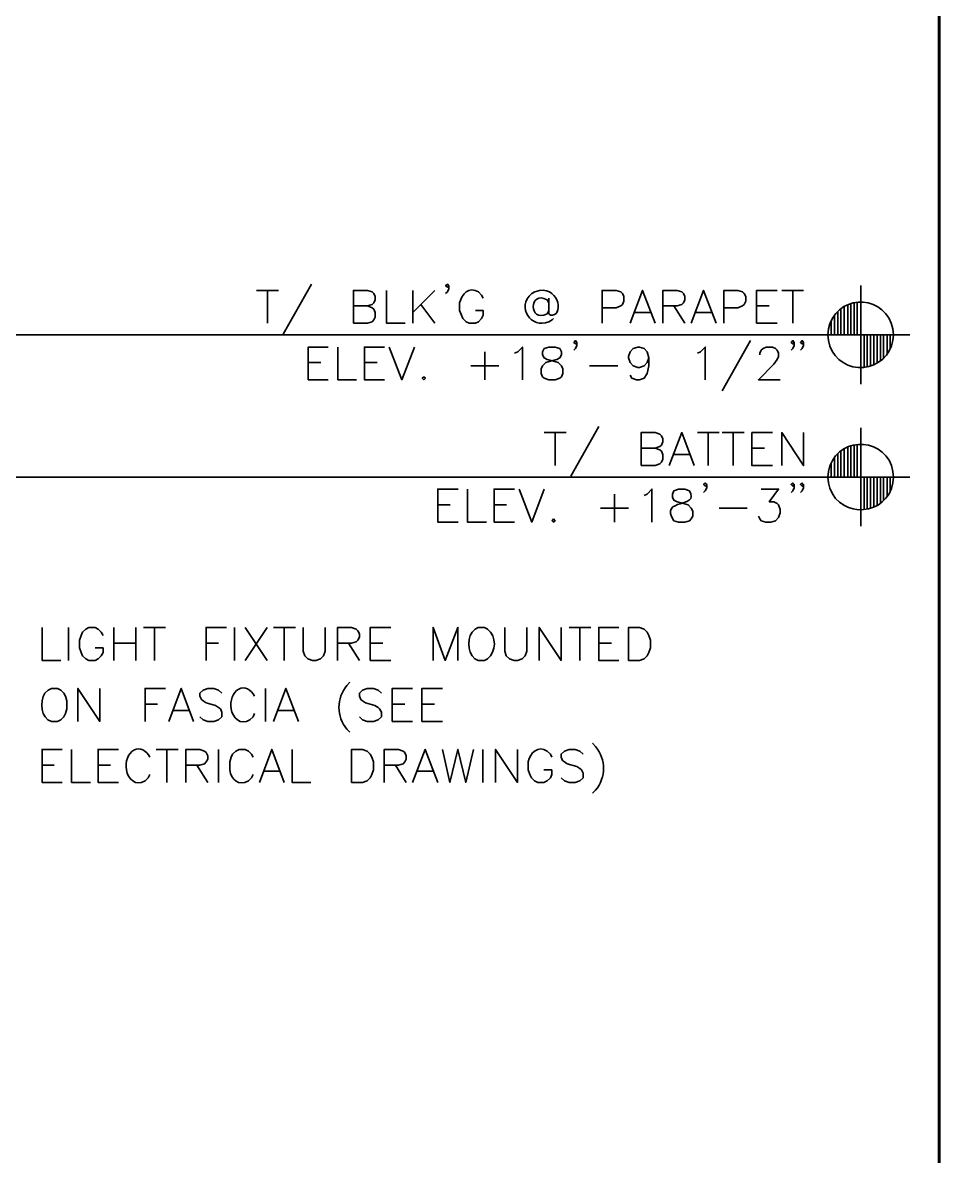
# Model space of a CAD drawing. Header units: inches. Extents: x 5 to 516, y -193 to 129.
# Drawn here: x 344.688 to 348.179, y -28.972 to -24.655 of the extents above; entities that cross this region are included whole.
import ezdxf

# ---------------------------------------------------------------- set-up
doc = ezdxf.new("R2010")
doc.units = ezdxf.units.IN
doc.header["$MEASUREMENT"] = 0
doc.layers.add('PDF5_Geometry', color=7, linetype='Continuous')

msp = doc.modelspace()

# ---------------------------------------------------------------- linework, layer by layer
at = {"layer": 'PDF5_Geometry', "lineweight": 15}
msp.add_lwpolyline([(348.1788055, -46.9256771), (348.1788055, -24.4323416)], dxfattribs=at)
at = {"layer": 'PDF5_Geometry', "lineweight": 60}
msp.add_lwpolyline([(348.1788055, -46.9256782), (348.1788055, -24.4323428)], close=True, dxfattribs=at)
at = {"layer": 'PDF5_Geometry', "lineweight": 35}
for points in [[(345.5788071, -25.6745643), (345.6621405, -25.6745643)], [(345.6210299, -25.6745643), (345.6210299, -25.7990087)], [(345.7876966, -25.6501186), (345.6799188, -25.8412297)], [(345.9476946, -25.7990082), (345.9476946, -25.6745637), (346.0010279, -25.6745637), (346.0188057, -25.6801193), (346.0254724, -25.6856749), (346.0310279, -25.6978971), (346.0310279, -25.7101193), (346.0254724, -25.7212304), (346.0188057, -25.7278971), (346.0010279, -25.7334526), (345.9476946, -25.7334526)], [(346.0732507, -25.6745643), (346.0732507, -25.7990087), (346.1443618, -25.7990087)], [(346.1743611, -25.6745643), (346.1743611, -25.7990087)], [(346.2576944, -25.6745643), (346.1743611, -25.7578976)], [(346.3110279, -25.6567872), (346.3054723, -25.6623428), (346.2988056, -25.6567872), (346.3054723, -25.6501206), (346.3110279, -25.6567872), (346.3110279, -25.6678983), (346.3054723, -25.6801206), (346.2988056, -25.6856761)], [(346.4421404, -25.7034543), (346.4354738, -25.6923432), (346.4243627, -25.6801209)], [(346.6565849, -25.6745654), (346.6388071, -25.6801209), (346.6265849, -25.6856765)], [(346.8943613, -25.7990082), (346.8943613, -25.6745637), (346.9476946, -25.6745637), (346.9654724, -25.6801193), (346.972139, -25.6856749), (346.9776946, -25.6978971), (346.9776946, -25.7156749), (346.972139, -25.7278971), (346.9654724, -25.7334526), (346.9476946, -25.7401193), (346.8943613, -25.7401193)], [(347.0010281, -25.7990082), (347.0488059, -25.6745637), (347.0965837, -25.7990082)], [(347.1265842, -25.7990082), (347.1265842, -25.6745637), (347.1799176, -25.6745637), (347.1976953, -25.6801193), (347.204362, -25.6856749), (347.2099176, -25.6978971), (347.2099176, -25.7101193), (347.204362, -25.7212304), (347.1976953, -25.7278971), (347.1799176, -25.7334526), (347.1265842, -25.7334526)], [(347.2332511, -25.7990082), (347.2810289, -25.6745637), (347.3288066, -25.7990082)], [(347.3588072, -25.7990082), (347.3588072, -25.6745637), (347.4121405, -25.6745637), (347.4299183, -25.6801193), (347.4354739, -25.6856749), (347.4421405, -25.6978971), (347.4421405, -25.7156749), (347.4354739, -25.7278971), (347.4299183, -25.7334526), (347.4121405, -25.7401193), (347.3588072, -25.7401193)], [(347.5610289, -25.7990082), (347.4832511, -25.7990082), (347.4832511, -25.6745637), (347.5610289, -25.6745637)], [(347.5788073, -25.6745643), (347.6621406, -25.6745643)], [(347.6210301, -25.6745643), (347.6210301, -25.7990087)], [(347.8799186, -25.655675), (347.8799186, -26.0312306)], [(346.2043633, -25.7278977), (346.2576966, -25.7990088)], [(346.3521404, -25.721232), (346.3521404, -25.751232), (346.3588071, -25.7690098), (346.3643627, -25.7812321), (346.3765849, -25.7934543), (346.3888071, -25.7990098), (346.4121404, -25.7990098), (346.4243627, -25.7934543), (346.4354738, -25.7812321), (346.4421404, -25.7690098), (346.4421404, -25.751232), (346.4121404, -25.751232)], [(346.6921405, -25.7212313), (346.6854738, -25.7101202)], [(346.6921405, -25.7034543), (346.6921405, -25.7634543), (346.697696, -25.7690098)], [(347.8421401, -25.8434531), (347.8421401, -25.7245642)], [(347.854363, -25.8434531), (347.854363, -25.7212309)], [(347.8665836, -25.8434531), (347.8665836, -25.7190086)], [(346.001028, -25.7334519), (346.0188058, -25.7401186), (346.0254725, -25.7456741), (346.031028, -25.7578964), (346.031028, -25.7756741), (346.0254725, -25.7867853), (346.0188058, -25.7934519), (346.001028, -25.7990075), (345.9476947, -25.7990075)], [(346.6854738, -25.7634535), (346.6921405, -25.7512313)], [(347.0188074, -25.7578976), (347.0788074, -25.7578976)], [(347.1676948, -25.7334519), (347.209917, -25.7990075)], [(347.2510281, -25.7578976), (347.3110281, -25.7578976)], [(347.4832511, -25.7334519), (347.5310289, -25.7334519)], [(347.7799181, -25.8434531), (347.7799181, -25.7690087)], [(347.792141, -25.8434531), (347.792141, -25.7545642)], [(347.8043616, -25.8434531), (347.8043616, -25.7434531)], [(347.8165845, -25.8434531), (347.8165845, -25.7356753)], [(347.8299172, -25.8434531), (347.8299172, -25.7290086)], [(346.6921405, -25.7934543), (346.7043627, -25.7867876), (346.7099182, -25.7812321)], [(347.7665831, -25.8434531), (347.7665831, -25.7890087)], [(342.0076941, -25.8434531), (348.0665833, -25.8434531)], [(348.0665845, -25.8434531), (347.69214, -25.8434531)], [(347.7543625, -25.8434531), (347.7543625, -25.842342)], [(347.8921392, -25.8434531), (347.8921392, -25.9678976)], [(347.9043621, -25.8434531), (347.9043621, -25.9656753)], [(347.9165849, -25.8434531), (347.9165849, -25.962342)], [(347.9299177, -25.8434531), (347.9299177, -25.9578976)], [(347.9421406, -25.8434531), (347.9421406, -25.9512309)], [(347.9543634, -25.8434531), (347.9543634, -25.9434531)], [(347.966584, -25.8434531), (347.966584, -25.932342)], [(347.9799168, -25.8434531), (347.9799168, -25.9190087)], [(347.9921397, -25.8434531), (347.9921397, -25.8978976)], [(348.0043625, -25.8434531), (348.0043625, -25.842342)], [(345.8521404, -26.014564), (345.7754737, -26.014564), (345.7754737, -25.8901196), (345.8521404, -25.8901196)], [(345.888807, -25.8901201), (345.888807, -26.0145646), (345.9599181, -26.0145646)], [(346.066584, -26.014564), (345.9899174, -26.014564), (345.9899174, -25.8901196), (346.066584, -25.8901196)], [(346.0843614, -25.8901201), (346.1321392, -26.0145646), (346.1799169, -25.8901201)], [(346.5610279, -25.9134537), (346.5732501, -25.9078981), (346.5910279, -25.8901203), (346.5910279, -26.0145648)], [(346.7988073, -25.8723408), (346.7932518, -25.8778964), (346.7876962, -25.8723408), (346.7932518, -25.8656742), (346.7988073, -25.8723408), (346.7988073, -25.884563), (346.7932518, -25.8956742), (346.7876962, -25.9023408)], [(347.0732508, -25.9312307), (347.0665841, -25.9490085), (347.055473, -25.9612307), (347.0376952, -25.9678974), (347.0310286, -25.9678974), (347.0132508, -25.9612307), (347.0010286, -25.9490085), (346.995473, -25.9312307), (346.995473, -25.9256752), (347.0010286, -25.9078974), (347.0132508, -25.8956751), (347.0310286, -25.8901196), (347.0376952, -25.8901196), (347.055473, -25.8956751), (347.0665841, -25.9078974), (347.0732508, -25.9312307), (347.0732508, -25.9612307), (347.0665841, -25.9912307), (347.055473, -26.0090085), (347.0376952, -26.014564), (347.025473, -26.014564), (347.0076952, -26.0090085), (347.0010286, -25.9967863)], [(347.2576945, -25.9134537), (347.2688056, -25.9078981), (347.2876945, -25.8901203), (347.2876945, -26.0145648)], [(347.4599176, -25.8656767), (347.3521398, -26.0567878)], [(347.4954739, -25.92012), (347.4954739, -25.9134534), (347.5010295, -25.9023423), (347.5076962, -25.8956756), (347.5188073, -25.89012), (347.5432517, -25.89012), (347.555474, -25.8956756), (347.5610295, -25.9023423), (347.5665851, -25.9134534), (347.5665851, -25.9256756), (347.5610295, -25.9378978), (347.5488073, -25.9556756), (347.4899184, -26.0145645), (347.5732517, -26.0145645)], [(347.6265843, -25.8723408), (347.6210287, -25.8778964), (347.614362, -25.8723408), (347.6210287, -25.8656742), (347.6265843, -25.8723408), (347.6265843, -25.884563), (347.6210287, -25.8956742), (347.614362, -25.9023408)], [(347.6621406, -25.8723408), (347.6565851, -25.8778964), (347.6499184, -25.8723408), (347.6565851, -25.8656742), (347.6621406, -25.8723408), (347.6621406, -25.884563), (347.6565851, -25.8956742), (347.6499184, -25.9023408)], [(346.4476946, -25.9078972), (346.4476946, -26.0145639)], [(345.7754737, -25.94901), (345.8232515, -25.94901)], [(345.9899174, -25.94901), (346.0376952, -25.94901)], [(346.3943612, -25.9612306), (346.5010279, -25.9612306)], [(346.8465843, -25.9612306), (346.9543621, -25.9612306)], [(346.8821407, -26.1923414), (346.775474, -26.3823414)], [(347.8799186, -26.1978978), (347.8799186, -26.5723423)], [(346.6743611, -26.2156749), (346.7576945, -26.2156749)], [(346.715474, -26.2156749), (346.715474, -26.3412305)], [(347.0432509, -26.341231), (347.0432509, -26.2156754), (347.0965842, -26.2156754), (347.114362, -26.2223421), (347.1210287, -26.2278977), (347.1265842, -26.2401199), (347.1265842, -26.251231), (347.1210287, -26.2634532), (347.114362, -26.2690088), (347.0965842, -26.2756754), (347.0432509, -26.2756754)], [(347.1499177, -26.341231), (347.1976955, -26.2156754), (347.2454733, -26.341231)], [(347.2576945, -26.2156749), (347.3410279, -26.2156749)], [(347.2988074, -26.2156749), (347.2988074, -26.3412305)], [(347.3521408, -26.2156749), (347.4354741, -26.2156749)], [(347.3943613, -26.2156749), (347.3943613, -26.3412305)], [(347.5432518, -26.341231), (347.465474, -26.341231), (347.465474, -26.2156754), (347.5432518, -26.2156754)], [(347.5788073, -26.341231), (347.5788073, -26.2156754), (347.6621406, -26.341231), (347.6621406, -26.2156754)], [(347.0965843, -26.2756747), (347.1143621, -26.2812303), (347.1210288, -26.2867858), (347.1265843, -26.2990081), (347.1265843, -26.3167858), (347.1210288, -26.3290081), (347.1143621, -26.3345636), (347.0965843, -26.3412303), (347.043251, -26.3412303)], [(347.465474, -26.2756747), (347.5132518, -26.2756747)], [(347.8043616, -26.3856759), (347.8043616, -26.2856759)], [(347.8165845, -26.3856759), (347.8165845, -26.276787)], [(347.8299172, -26.3856759), (347.8299172, -26.2701203)], [(347.8421401, -26.3856759), (347.8421401, -26.2656759)], [(347.854363, -26.3856759), (347.854363, -26.2623426)], [(347.8665836, -26.3856759), (347.8665836, -26.2612315)], [(347.1676948, -26.2990082), (347.2276948, -26.2990082)], [(347.7665831, -26.3856759), (347.7665831, -26.3312315)], [(347.7799181, -26.3856759), (347.7799181, -26.3101203)], [(347.792141, -26.3856759), (347.792141, -26.2956759)], [(347.7621403, -26.3423426), (347.7565847, -26.3634537), (347.7543625, -26.3856759), (347.7565847, -26.406787), (347.7621403, -26.4278981)], [(348.0021403, -26.406787), (348.0043625, -26.3856759), (348.0021403, -26.3634537)], [(343.2176958, -26.3856759), (348.066585, -26.3856759)], [(347.2932509, -26.4134537), (347.2876953, -26.4201204), (347.2810287, -26.4134537), (347.2876953, -26.4078981), (347.2932509, -26.4134537), (347.2932509, -26.4256759), (347.2876953, -26.4378981), (347.2810287, -26.4434537)], [(347.6265843, -26.4134537), (347.6210287, -26.4201204), (347.614362, -26.4134537), (347.6210287, -26.4078981), (347.6265843, -26.4134537), (347.6265843, -26.4256759), (347.6210287, -26.4378981), (347.614362, -26.4434537)], [(347.6621406, -26.4134537), (347.6565851, -26.4201204), (347.6499184, -26.4134537), (347.6565851, -26.4078981), (347.6621406, -26.4134537), (347.6621406, -26.4256759), (347.6565851, -26.4378981), (347.6499184, -26.4434537)], [(348.0665845, -26.3856759), (347.69214, -26.3856759)], [(347.7543625, -26.3856759), (347.7543625, -26.3845648)], [(347.8921392, -26.3856759), (347.8921392, -26.5101204)], [(347.9043621, -26.3856759), (347.9043621, -26.5078981)], [(347.9165849, -26.3856759), (347.9165849, -26.5045648)], [(347.9299177, -26.3856759), (347.9299177, -26.5001204)], [(347.9421406, -26.3856759), (347.9421406, -26.4934537)], [(347.9543634, -26.3856759), (347.9543634, -26.4856759)], [(347.966584, -26.3856759), (347.966584, -26.4745648)], [(347.9799168, -26.3856759), (347.9799168, -26.4601204)], [(347.9921397, -26.3856759), (347.9921397, -26.4401204)], [(348.0043625, -26.3856759), (348.0043625, -26.3845648)], [(346.3465851, -26.5567869), (346.2688074, -26.5567869), (346.2688074, -26.4312313), (346.3465851, -26.4312313)], [(346.3821406, -26.4312307), (346.3821406, -26.5567863), (346.4543628, -26.5567863)], [(346.5610288, -26.5567869), (346.483251, -26.5567869), (346.483251, -26.4312313), (346.5610288, -26.4312313)], [(346.5788072, -26.4312307), (346.626585, -26.5567863), (346.6743628, -26.4312307)], [(346.9421405, -26.45012), (346.9421405, -26.5567867)], [(347.0554737, -26.4556742), (347.0665848, -26.4501186), (347.0843626, -26.4312298), (347.0843626, -26.5567853)], [(347.2276963, -26.4378974), (347.2099186, -26.4312307), (347.1854741, -26.4312307), (347.1676963, -26.4378974), (347.1621408, -26.4501196), (347.1621408, -26.4612307), (347.1676963, -26.473453), (347.1799185, -26.4790085), (347.204363, -26.4856752), (347.2221408, -26.4912308), (347.2332519, -26.503453), (347.2399186, -26.5145641), (347.2399186, -26.533453), (347.2332519, -26.5445641), (347.2276963, -26.5512308), (347.2099186, -26.5567863), (347.1854741, -26.5567863), (347.1676963, -26.5512308)], [(347.5010281, -26.4312307), (347.5665837, -26.4312307), (347.5310282, -26.4790085), (347.5488059, -26.4790085), (347.5610282, -26.4856752), (347.5665837, -26.4912308), (347.5732504, -26.5090085), (347.5732504, -26.5212308), (347.5665837, -26.5390085), (347.5554726, -26.5512308), (347.5376948, -26.5567863), (347.5188059, -26.5567863), (347.5010281, -26.5512308), (347.4954726, -26.5445641), (347.489917, -26.533453)], [(346.2688074, -26.4912306), (346.3165851, -26.4912306)], [(346.483251, -26.4912306), (346.5310288, -26.4912306)], [(346.8888071, -26.5034534), (346.9954737, -26.5034534)], [(347.3410279, -26.5034534), (347.4476945, -26.5034534)], [(344.7621386, -26.9578986), (344.7621386, -27.0834542), (344.8332497, -27.0834542)], [(344.8632512, -26.9578986), (344.8632512, -27.0834542)], [(344.9943616, -26.9878985), (344.9876949, -26.9756763), (344.9754727, -26.9645652), (344.9643616, -26.9578985), (344.9399171, -26.9578985), (344.928806, -26.9645652), (344.9165838, -26.9756763), (344.9110282, -26.9878985), (344.9043615, -27.0056763), (344.9043615, -27.0356763), (344.9110282, -27.0534541), (344.9165838, -27.0656763), (344.928806, -27.0778986), (344.9399171, -27.0834541), (344.9643616, -27.0834541), (344.9754727, -27.0778986), (344.9876949, -27.0656763), (344.9943616, -27.0534541), (344.9943616, -27.0356763), (344.9643616, -27.0356763)], [(345.0354721, -26.9578986), (345.0354721, -27.0834542)], [(345.1188055, -26.9578986), (345.1188055, -27.0834542)], [(345.1488076, -26.9578986), (345.232141, -26.9578986)], [(345.1899182, -26.9578986), (345.1899182, -27.0834542)], [(345.3865848, -27.0834525), (345.3865848, -26.9578969), (345.4643626, -26.9578969)], [(345.4943616, -26.9578986), (345.4943616, -27.0834542)], [(345.5354722, -26.9578986), (345.6188055, -27.0834542)], [(345.6188055, -26.9578986), (345.5354722, -27.0834542)], [(345.6432512, -26.9578986), (345.7265846, -26.9578986)], [(345.6843618, -26.9578986), (345.6843618, -27.0834542)], [(345.7565845, -26.9578986), (345.7565845, -27.0478986), (345.76214, -27.0656764), (345.7743622, -27.0778986), (345.79214, -27.0834542), (345.8043623, -27.0834542), (345.82214, -27.0778986), (345.8332511, -27.0656764), (345.8399178, -27.0478986), (345.8399178, -26.9578986)], [(345.8876948, -27.0834525), (345.8876948, -26.9578969), (345.9410281, -26.9578969), (345.9588059, -26.9645636), (345.9643615, -26.9701191), (345.9710281, -26.9823414), (345.9710281, -26.9945636), (345.9643615, -27.0056747), (345.9588059, -27.0123414), (345.9410281, -27.0178969), (345.8876948, -27.0178969)], [(346.0899165, -27.0834525), (346.0121387, -27.0834525), (346.0121387, -26.9578969), (346.0899165, -26.9578969)], [(346.251028, -27.0834525), (346.251028, -26.9578969), (346.2976947, -27.0834525), (346.3454725, -26.9578969), (346.3454725, -27.0834525)], [(346.4588067, -26.9645653), (346.4465845, -26.9578986), (346.4232512, -26.9578986), (346.411029, -26.9645653), (346.3999179, -26.9756764)], [(346.5243616, -26.9578986), (346.5243616, -27.0478986), (346.5299171, -27.0656764), (346.5421394, -27.0778986), (346.5599171, -27.0834542), (346.5721394, -27.0834542), (346.5899171, -27.0778986), (346.6021394, -27.0656764), (346.6076949, -27.0478986), (346.6076949, -26.9578986)], [(346.6554719, -27.0834525), (346.6554719, -26.9578969), (346.7388052, -27.0834525), (346.7388052, -26.9578969)], [(346.7688074, -26.9578986), (346.8521407, -26.9578986)], [(346.809918, -26.9578986), (346.809918, -27.0834542)], [(346.9588073, -27.0834525), (346.8821407, -27.0834525), (346.8821407, -26.9578969), (346.9588073, -26.9578969)], [(345.0354721, -27.0178985), (345.1188055, -27.0178985)], [(345.3865848, -27.0178985), (345.4343626, -27.0178985)], [(345.9288053, -27.0178985), (345.9710276, -27.083454)], [(346.0121387, -27.0178985), (346.0599165, -27.0178985)], [(346.8821407, -27.0178985), (346.9299184, -27.0178985)], [(346.4232512, -27.0834542), (346.4465845, -27.0834542), (346.4588067, -27.0778986)], [(344.797695, -27.3156749), (344.8210283, -27.3156749), (344.8332505, -27.3101193), (344.8454727, -27.2978971), (344.8510283, -27.2856749), (344.8565839, -27.2678971), (344.8565839, -27.2378971), (344.8510283, -27.2201193), (344.8454727, -27.2078971), (344.8332505, -27.196786), (344.8210283, -27.1901193), (344.797695, -27.1901193), (344.7854727, -27.196786), (344.7732505, -27.2078971)], [(344.8988076, -27.3156754), (344.8988076, -27.1901199), (344.982141, -27.3156754), (344.982141, -27.1901199)], [(345.1543618, -27.3156754), (345.1543618, -27.1901199), (345.2321396, -27.1901199)], [(345.2443616, -27.3156754), (345.2921394, -27.1901199), (345.338806, -27.3156754)], [(345.4465846, -27.2078987), (345.4343624, -27.1967875), (345.4165846, -27.1901209), (345.3932513, -27.1901209), (345.3754735, -27.1967875), (345.3632513, -27.2078987), (345.3632513, -27.2201209), (345.3688068, -27.2323431), (345.3754735, -27.2378987), (345.3865846, -27.2445653), (345.4221402, -27.2556764), (345.4343624, -27.2623431), (345.4410291, -27.2678987), (345.4465846, -27.2801209), (345.4465846, -27.2978987), (345.4343624, -27.3101209), (345.4165846, -27.3156764), (345.3932513, -27.3156764), (345.3754735, -27.3101209), (345.3632513, -27.2978987)], [(345.6132513, -27.1901193), (345.6132513, -27.3156749)], [(345.6432512, -27.3156754), (345.691029, -27.1901199), (345.7388068, -27.3156754)], [(345.9343618, -27.1667858), (345.9232507, -27.179008)], [(346.0543615, -27.2078987), (346.0421392, -27.1967875), (346.0243615, -27.1901209), (345.999917, -27.1901209), (345.9821392, -27.1967875), (345.9710281, -27.2078987), (345.9710281, -27.2201209), (345.9765837, -27.2323431), (345.9821392, -27.2378987), (345.9943615, -27.2445653), (346.029917, -27.2556764), (346.0421392, -27.2623431), (346.0476948, -27.2678987), (346.0543615, -27.2801209), (346.0543615, -27.2978987), (346.0421392, -27.3101209), (346.0243615, -27.3156764), (345.999917, -27.3156764), (345.9821392, -27.3101209), (345.9710281, -27.2978987)], [(346.1732498, -27.3156754), (346.095472, -27.3156754), (346.095472, -27.1901199), (346.1732498, -27.1901199)], [(346.2865853, -27.3156754), (346.2088075, -27.3156754), (346.2088075, -27.1901199), (346.2865853, -27.1901199)], [(345.1543618, -27.2501192), (345.2021396, -27.2501192)], [(345.2621386, -27.2734527), (345.3210275, -27.2734527)], [(345.6610283, -27.2734527), (345.7199172, -27.2734527)], [(346.095472, -27.2501192), (346.1432498, -27.2501192)], [(346.2088075, -27.2501192), (346.2565853, -27.2501192)], [(345.5532508, -27.3101193), (345.565473, -27.297897), (345.5710285, -27.2856748)], [(345.9232507, -27.3456747), (345.9343618, -27.3567858)], [(346.8576949, -27.3990088), (346.8699172, -27.411231)], [(344.8388053, -27.5478984), (344.7621386, -27.5478984), (344.7621386, -27.4223428), (344.8388053, -27.4223428)], [(344.8743619, -27.4223423), (344.8743619, -27.5478979), (344.9465841, -27.5478979)], [(345.0532501, -27.5478984), (344.9754723, -27.5478984), (344.9754723, -27.4223428), (345.0532501, -27.4223428)], [(345.1965846, -27.4223423), (345.2799179, -27.4223423)], [(345.2376952, -27.4223423), (345.2376952, -27.5478979)], [(345.3099179, -27.5478984), (345.3099179, -27.4223428), (345.3632512, -27.4223428), (345.381029, -27.4290095), (345.3865845, -27.4345651), (345.3932512, -27.4467873), (345.3932512, -27.4590095), (345.3865845, -27.4701206), (345.381029, -27.4767873), (345.3632512, -27.4823428), (345.3099179, -27.4823428)], [(345.4343618, -27.4223423), (345.4343618, -27.5478979)], [(345.5654743, -27.4523422), (345.5599188, -27.44012), (345.5476966, -27.4290089), (345.5354743, -27.4223422), (345.512141, -27.4223422), (345.4999188, -27.4290089), (345.4876966, -27.44012), (345.482141, -27.4523422), (345.4765854, -27.47012), (345.4765854, -27.50012)], [(345.5899178, -27.5478984), (345.6365845, -27.4223428), (345.6843622, -27.5478984)], [(345.7143617, -27.4223423), (345.7143617, -27.5478979), (345.7854728, -27.5478979)], [(346.0654744, -27.5478984), (346.0654744, -27.4223428), (346.1199188, -27.4223428), (346.1376966, -27.4290095), (346.1432522, -27.4345651), (346.1488077, -27.4467873), (346.1488077, -27.4590095), (346.1432522, -27.4701206), (346.1376966, -27.4767873), (346.1199188, -27.4823428), (346.0654744, -27.4823428)], [(346.1732512, -27.5478984), (346.221029, -27.4223428), (346.2688067, -27.5478984)], [(346.2865844, -27.4223423), (346.3154733, -27.5478979), (346.3454733, -27.4223423), (346.3754733, -27.5478979), (346.4054733, -27.4223423)], [(346.4410282, -27.4223423), (346.4410282, -27.5478979)], [(346.4888052, -27.5478984), (346.4888052, -27.4223428), (346.5721386, -27.5478984), (346.5721386, -27.4223428)], [(346.7032511, -27.4523422), (346.6976956, -27.44012), (346.6854733, -27.4290089)], [(346.8221386, -27.4401194), (346.8099163, -27.4290082), (346.7921386, -27.4223416), (346.7688052, -27.4223416), (346.7510275, -27.4290082), (346.7388052, -27.4401194), (346.7388052, -27.4523416), (346.7443608, -27.4645638), (346.7510275, -27.4701194), (346.7621386, -27.476786), (346.7988052, -27.4878971), (346.8099163, -27.4945638), (346.816583, -27.5001194), (346.8221386, -27.5123416), (346.8221386, -27.5301194), (346.8099163, -27.5423416), (346.7921386, -27.5478971), (346.7688052, -27.5478971), (346.7510275, -27.5423416), (346.7388052, -27.5301194)], [(344.7621386, -27.4823421), (344.8088053, -27.4823421)], [(344.9754723, -27.4823421), (345.0232501, -27.4823421)], [(345.3510284, -27.4823421), (345.3932507, -27.5478977)], [(346.1076949, -27.4823421), (346.148806, -27.5478977)], [(346.6132511, -27.47012), (346.6132511, -27.50012), (346.6199178, -27.5178978), (346.6254733, -27.53012), (346.6376956, -27.5423422), (346.6499178, -27.5478978), (346.6732511, -27.5478978), (346.6854733, -27.5423422), (346.6976956, -27.53012), (346.7032511, -27.5178978), (346.7032511, -27.50012), (346.6732511, -27.50012)], [(345.1543611, -27.5423422), (345.1665833, -27.53012), (345.1721389, -27.5178978)], [(345.5476966, -27.5423422), (345.5599188, -27.53012), (345.5654743, -27.5178978)], [(345.6076948, -27.5056756), (345.6665837, -27.5056756)], [(346.1910282, -27.5056756), (346.2510282, -27.5056756)], [(346.8699172, -27.5778977), (346.8576949, -27.5890088)]]:
    msp.add_lwpolyline(points, dxfattribs=at)
msp.add_lwpolyline([(347.7621403, -25.8012309), (347.7565847, -25.8212309), (347.7543625, -25.8434531), (347.7565847, -25.8656753), (347.7621403, -25.8867864, 0.765716696), (348.0021403, -25.8656753), (348.0043625, -25.8434531), (348.0021403, -25.8212309)], format="xyb", dxfattribs=at)
for points in [[(346.6921405, -25.8901201), (346.6743627, -25.8956757), (346.667696, -25.9078979), (346.667696, -25.9201201), (346.6743627, -25.9312312), (346.6854738, -25.9378979), (346.7099182, -25.9434535), (346.727696, -25.949009), (346.7399182, -25.9612313), (346.7454738, -25.9734535), (346.7454738, -25.9912313), (346.7399182, -26.0034535), (346.7332516, -26.009009), (346.7154738, -26.0145646), (346.6921405, -26.0145646), (346.6743627, -26.009009), (346.667696, -26.0034535), (346.6621405, -25.9912313), (346.6621405, -25.9734535), (346.667696, -25.9612313), (346.6799182, -25.949009), (346.697696, -25.9434535), (346.7221405, -25.9378979), (346.7332516, -25.9312312), (346.7399182, -25.9201201), (346.7399182, -25.9078979), (346.7332516, -25.8956757), (346.7154738, -25.8901201)], [(346.2154739, -26.0034534), (346.2099184, -26.0090089), (346.2154739, -26.0145645), (346.2221406, -26.0090089)], [(346.7099175, -26.544564), (346.704362, -26.5512307), (346.7099175, -26.5567862), (346.7154731, -26.5512307)], [(346.9954739, -27.0834525), (346.9954739, -26.9578969), (347.036585, -26.9578969), (347.0543628, -26.9645636), (347.066585, -26.9756747), (347.0721406, -26.9878969), (347.0788072, -27.0056747), (347.0788072, -27.0356747), (347.0721406, -27.0534525), (347.066585, -27.0656747), (347.0543628, -27.0778969), (347.036585, -27.0834525)], [(345.9410282, -27.5478984), (345.9410282, -27.4223428), (345.9821393, -27.4223428), (345.9999171, -27.4290095), (346.0121393, -27.4401206), (346.0176949, -27.4523428), (346.0243615, -27.4701206), (346.0243615, -27.5001206), (346.0176949, -27.5178984), (346.0121393, -27.5301206), (345.9999171, -27.5423429), (345.9821393, -27.5478984)]]:
    msp.add_lwpolyline(points, close=True, dxfattribs=at)
for centre, major_axis, start_param, end_param in [((345.5292404, -27.2527084), (-0.0001548, 0.0644257), 5.240978779, 8.090185048), ((345.1303508, -27.4849314), (-0.0001548, 0.0644251), 5.240978789, 8.090185028)]:
    msp.add_ellipse(centre, major_axis=major_axis, ratio=0.75259935, start_param=start_param, end_param=end_param, dxfattribs=at)
for points in [[(346.4243627, -25.6801209), (346.3871034, -25.6593432), (346.3606404, -25.6859543), (346.3521404, -25.721232)], [(346.6265849, -25.6856765), (346.5678627, -25.7375654), (346.6230479, -25.8227135), (346.6921405, -25.7934543)], [(346.6854738, -25.7101202), (346.6167701, -25.6718054), (346.6129923, -25.7997498), (346.6854738, -25.7634535)], [(346.697696, -25.7690098), (346.7483442, -25.7756024), (346.7360479, -25.6644357), (346.6565849, -25.6745654)], [(348.0021403, -25.8212309), (347.9766958, -25.6947309), (347.8067699, -25.6817309), (347.7621403, -25.8012309)], [(348.0021403, -26.3634537), (347.979881, -26.2373055), (347.8055662, -26.2233426), (347.7621403, -26.3423426)], [(347.7621403, -26.4278981), (347.8055662, -26.5468981), (347.979881, -26.5329352), (348.0021403, -26.406787)], [(347.1676963, -26.5512308), (347.1112148, -26.4614345), (347.2676593, -26.5068604), (347.2276963, -26.4378974)], [(346.3999179, -26.9756764), (346.3761401, -27.0070097), (346.384603, -27.0718431), (346.4232512, -27.0834542)], [(346.4588067, -27.0778986), (346.4921771, -27.0510838), (346.493603, -26.9906394), (346.4588067, -26.9645653)], [(345.9232507, -27.179008), (345.8818988, -27.2263229), (345.8826211, -27.2981747), (345.9232507, -27.3456747)], [(344.7732505, -27.2078971), (344.7524357, -27.2402675), (344.7576394, -27.304323), (344.797695, -27.3156749)], [(345.4821396, -27.267897), (345.4878248, -27.3021007), (345.5184359, -27.3323785), (345.5532508, -27.3101193)], [(346.6854733, -27.4290089), (346.6516956, -27.4049533), (346.6202141, -27.4354904), (346.6132511, -27.47012)], [(346.8699172, -27.411231), (346.9110468, -27.4623606), (346.910232, -27.5266384), (346.8699172, -27.5778977)], [(345.08325, -27.50012), (345.0894907, -27.5346756), (345.1178796, -27.5645459), (345.1543611, -27.5423422)], [(345.4765854, -27.50012), (345.4829003, -27.5373052), (345.5110484, -27.5628052), (345.5476966, -27.5423422)]]:
    msp.add_open_spline(points, degree=3, dxfattribs=at)

doc.saveas('drawing.dxf')
